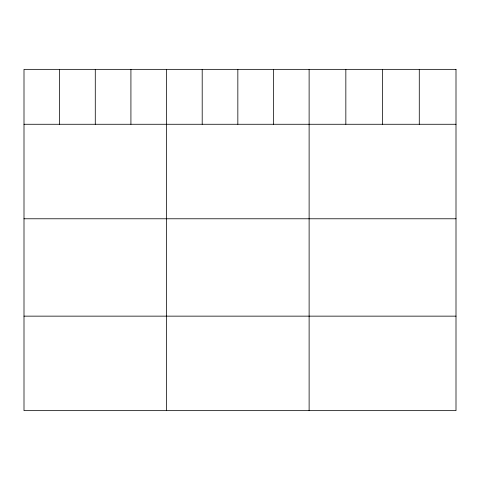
<?xml version="1.0" encoding="UTF-8"?>
<svg xmlns="http://www.w3.org/2000/svg" width="480" height="480" viewBox="0 0 480 480"><rect width="100%" height="100%" fill="white"/><g stroke="black" fill="none" stroke-linecap="round" stroke-linejoin="round"><path stroke-width="0.72" d="M24 124.272L456 124.272M24 218.778L456 218.778M24 316.146L456 316.146M419.28 69.354L419.28 124.272M382.56 69.354L382.56 124.272M345.84 69.354L345.84 124.272M309.12 69.354L309.12 410.646M273.48 69.354L273.48 124.272M237.84 69.354L237.84 124.272M202.2 69.354L202.2 124.272M166.56 69.354L166.56 410.646M130.92 69.354L130.92 124.272M95.28 69.354L95.28 124.272M59.64 69.354L59.64 124.272M456 69.354L24 69.354L24 410.646L456 410.646L456 69.354"/></g></svg>
